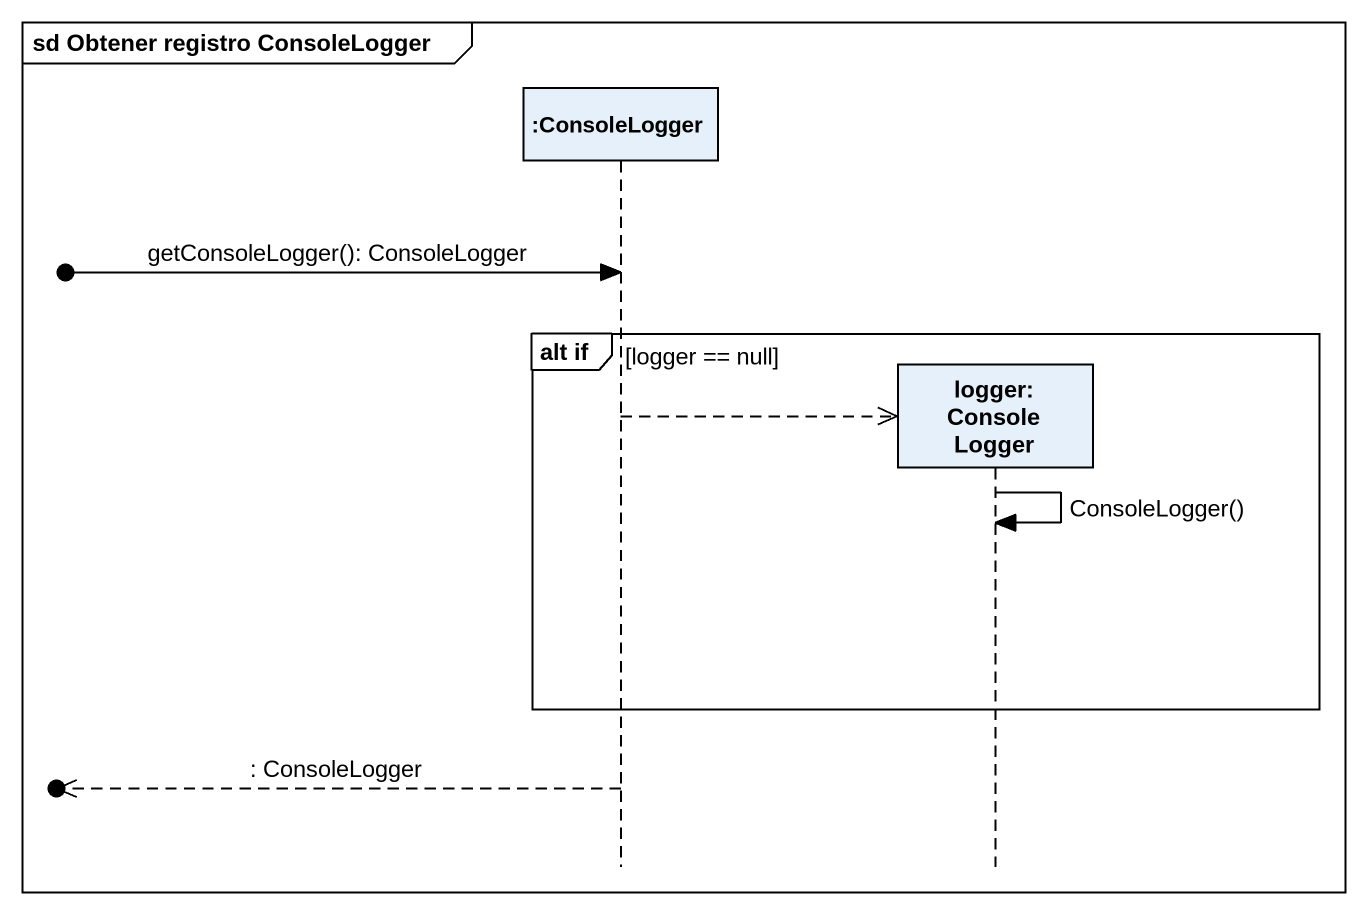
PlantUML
@startuml
mainframe sd Obtener registro ConsoleLogger
hide footbox
participant ":ConsoleLogger" as ConsoleLogger
participant "logger:ConsoleLogger" as logger_ConsoleLogger

[o-> ConsoleLogger : getConsoleLogger(): ConsoleLogger
group alt if [logger == null]
  ConsoleLogger -->> logger_ConsoleLogger **
  logger_ConsoleLogger -> logger_ConsoleLogger : ConsoleLogger()
end
[o<<-- ConsoleLogger : : ConsoleLogger
@enduml
